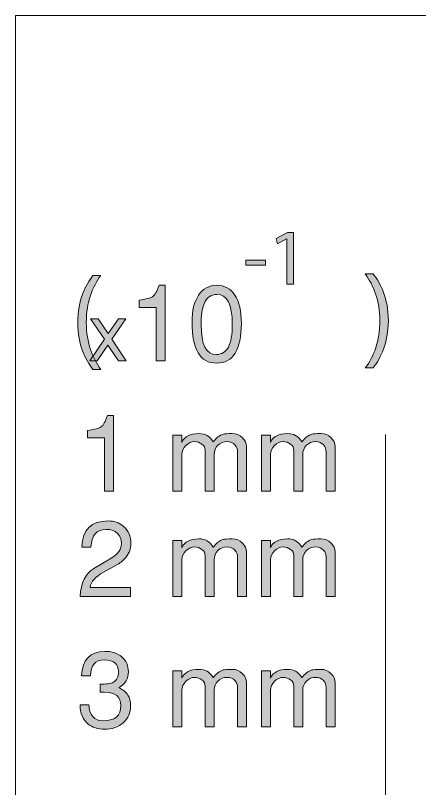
# Model space of a CAD drawing. Header units: inches. Extents: x 1.04 to 10.11, y -6.95 to -1.5.
# Drawn here: x 4.639 to 5.272, y -2.721 to -1.51 of the extents above; entities that cross this region are included whole.
import ezdxf

# ---------------------------------------------------------------- set-up
doc = ezdxf.new("R2010")
doc.units = ezdxf.units.IN
doc.header["$MEASUREMENT"] = 0
doc.layers.add('Layer 1', color=7, linetype='Continuous')

# ---------------------------------------------------------------- blocks, each defined once
blk = doc.blocks.new('block 121')
at = {"layer": 'Layer 1', "true_color": 0xed1f24}
h = blk.add_hatch(color=240, dxfattribs=at)
h.dxf.hatch_style = 2
edge = h.paths.add_edge_path()
edge.add_spline(control_points=[(4.8736, -2.0509), (4.8736, -2.0509), (4.8596, -2.0509), (4.8596, -2.0509), (4.8596, -2.0509), (4.8596, -1.9675), (4.8596, -1.9675), (4.8596, -1.9675), (4.8327, -1.9675), (4.8327, -1.9675), (4.8327, -1.9675), (4.8327, -1.956), (4.8327, -1.956), (4.8438, -1.9544), (4.8509, -1.9525), (4.8539, -1.9505), (4.8574, -1.948), (4.8608, -1.942), (4.8639, -1.9327), (4.8639, -1.9327), (4.8736, -1.9327), (4.8736, -1.9327), (4.8736, -1.9327), (4.8736, -2.0509), (4.8736, -2.0509)], knot_values=[0, 0, 0, 0, 1, 1, 1, 2, 2, 2, 3, 3, 3, 4, 4, 4, 5, 5, 5, 6, 6, 6, 7, 7, 7, 8, 8, 8, 8], degree=3, periodic=1)
h = blk.add_hatch(color=240, dxfattribs=at)
h.dxf.hatch_style = 2
edge = h.paths.add_edge_path()
edge.add_spline(control_points=[(4.9929, -1.9922), (4.9929, -2.0338), (4.98, -2.0545), (4.9542, -2.0545), (4.9284, -2.0545), (4.9156, -2.0332), (4.9156, -1.9905), (4.9156, -1.9724), (4.919, -1.9583), (4.9259, -1.948), (4.9328, -1.9378), (4.9422, -1.9327), (4.9542, -1.9327), (4.9667, -1.9327), (4.9762, -1.9378), (4.9829, -1.948), (4.9896, -1.9583), (4.9929, -1.973), (4.9929, -1.9922)], knot_values=[0, 0, 0, 0, 1, 1, 1, 2, 2, 2, 3, 3, 3, 4, 4, 4, 5, 5, 5, 6, 6, 6, 6], degree=3, periodic=1)
edge = h.paths.add_edge_path()
edge.add_spline(control_points=[(4.9786, -1.9937), (4.9786, -1.9626), (4.9706, -1.947), (4.9547, -1.947), (4.9451, -1.947), (4.9383, -1.9519), (4.9344, -1.9615), (4.9314, -1.969), (4.9299, -1.98), (4.9299, -1.9947), (4.9299, -2.0257), (4.9378, -2.0412), (4.9537, -2.041), (4.9623, -2.0409), (4.9686, -2.0371), (4.9726, -2.0295), (4.9766, -2.0219), (4.9786, -2.0099), (4.9786, -1.9937)], knot_values=[0, 0, 0, 0, 1, 1, 1, 2, 2, 2, 3, 3, 3, 4, 4, 4, 5, 5, 5, 6, 6, 6, 6], degree=3, periodic=1)
h = blk.add_hatch(color=240, dxfattribs=at)
h.dxf.hatch_style = 2
h.paths.add_polyline_path([(4.8123, -2.0509), (4.8006, -2.0509), (4.7839, -2.0264), (4.7671, -2.0509), (4.7553, -2.0509), (4.7784, -2.0172), (4.7567, -1.9852), (4.7686, -1.9852), (4.7844, -2.0084), (4.8003, -1.9852), (4.8121, -1.9852), (4.7898, -2.0171)])
at = {"layer": 'Layer 1', "lineweight": 0}
blk.add_lwpolyline([(4.8123, -2.0509), (4.8006, -2.0509), (4.7839, -2.0264), (4.7671, -2.0509), (4.7553, -2.0509), (4.7784, -2.0172), (4.7567, -1.9852), (4.7686, -1.9852), (4.7844, -2.0084), (4.8003, -1.9852), (4.8121, -1.9852), (4.7898, -2.0171), (4.8123, -2.0509)], dxfattribs=at)
for points, knots in [([(4.8736, -2.0509), (4.8736, -2.0509), (4.8596, -2.0509), (4.8596, -2.0509), (4.8596, -2.0509), (4.8596, -1.9675), (4.8596, -1.9675), (4.8596, -1.9675), (4.8327, -1.9675), (4.8327, -1.9675), (4.8327, -1.9675), (4.8327, -1.956), (4.8327, -1.956), (4.8438, -1.9544), (4.8509, -1.9525), (4.8539, -1.9505), (4.8574, -1.948), (4.8608, -1.942), (4.8639, -1.9327), (4.8639, -1.9327), (4.8736, -1.9327), (4.8736, -1.9327), (4.8736, -1.9327), (4.8736, -2.0509), (4.8736, -2.0509)], [0, 0, 0, 0, 1, 1, 1, 2, 2, 2, 3, 3, 3, 4, 4, 4, 5, 5, 5, 6, 6, 6, 7, 7, 7, 8, 8, 8, 8]), ([(4.9929, -1.9922), (4.9929, -2.0338), (4.98, -2.0545), (4.9542, -2.0545), (4.9284, -2.0545), (4.9156, -2.0332), (4.9156, -1.9905), (4.9156, -1.9724), (4.919, -1.9583), (4.9259, -1.948), (4.9328, -1.9378), (4.9422, -1.9327), (4.9542, -1.9327), (4.9667, -1.9327), (4.9762, -1.9378), (4.9829, -1.948), (4.9896, -1.9583), (4.9929, -1.973), (4.9929, -1.9922)], [0, 0, 0, 0, 1, 1, 1, 2, 2, 2, 3, 3, 3, 4, 4, 4, 5, 5, 5, 6, 6, 6, 6]), ([(4.9786, -1.9937), (4.9786, -1.9626), (4.9706, -1.947), (4.9547, -1.947), (4.9451, -1.947), (4.9383, -1.9519), (4.9344, -1.9615), (4.9314, -1.969), (4.9299, -1.98), (4.9299, -1.9947), (4.9299, -2.0257), (4.9378, -2.0412), (4.9537, -2.041), (4.9623, -2.0409), (4.9686, -2.0371), (4.9726, -2.0295), (4.9766, -2.0219), (4.9786, -2.0099), (4.9786, -1.9937)], [0, 0, 0, 0, 1, 1, 1, 2, 2, 2, 3, 3, 3, 4, 4, 4, 5, 5, 5, 6, 6, 6, 6])]:
    blk.add_open_spline(points, degree=3, knots=knots, dxfattribs=at)
blk = doc.blocks.new('block 122')
at = {"layer": 'Layer 1', "true_color": 0xed1f24}
h = blk.add_hatch(color=240, dxfattribs=at)
h.dxf.hatch_style = 2
h.paths.add_polyline_path([(5.064, -1.86), (5.0637, -1.86), (5.0496, -1.8676), (5.0475, -1.8593), (5.0652, -1.8498), (5.0746, -1.8498), (5.0746, -1.931), (5.064, -1.931)])
h = blk.add_hatch(color=240, dxfattribs=at)
h.dxf.hatch_style = 2
h.paths.add_polyline_path([(5.0307, -1.8932), (5.0307, -1.9013), (4.9999, -1.9013), (4.9999, -1.8932)])
at = {"layer": 'Layer 1', "lineweight": 0}
for points in [[(5.064, -1.86), (5.0637, -1.86), (5.0496, -1.8676), (5.0475, -1.8593), (5.0652, -1.8498), (5.0746, -1.8498), (5.0746, -1.931), (5.064, -1.931), (5.064, -1.86)], [(5.0307, -1.8932), (5.0307, -1.9013), (4.9999, -1.9013), (4.9999, -1.8932), (5.0307, -1.8932)]]:
    blk.add_lwpolyline(points, dxfattribs=at)
blk = doc.blocks.new('block 120')
at = {"layer": 'Layer 1'}
for name in ['block 122', 'block 121']:
    blk.add_blockref(name, (0, 0), dxfattribs=at)
blk = doc.blocks.new('block 123')
at = {"layer": 'Layer 1', "true_color": 0xed1f24}
h = blk.add_hatch(color=240, dxfattribs=at)
h.dxf.hatch_style = 2
edge = h.paths.add_edge_path()
edge.add_spline(control_points=[(4.7728, -1.9173), (4.7596, -1.935), (4.75, -1.9584), (4.75, -1.9911), (4.75, -2.0232), (4.7599, -2.0464), (4.7728, -2.0644), (4.7728, -2.0644), (4.7603, -2.0644), (4.7603, -2.0644), (4.7489, -2.0494), (4.7366, -2.0263), (4.7366, -1.9911), (4.7368, -1.9555), (4.7489, -1.9324), (4.7603, -1.9173), (4.7603, -1.9173), (4.7728, -1.9173), (4.7728, -1.9173)], knot_values=[0, 0, 0, 0, 1, 1, 1, 2, 2, 2, 3, 3, 3, 4, 4, 4, 5, 5, 5, 6, 6, 6, 6], degree=3, periodic=1)
at = {"layer": 'Layer 1', "lineweight": 0}
blk.add_open_spline([(4.7728, -1.9173), (4.7596, -1.935), (4.75, -1.9584), (4.75, -1.9911), (4.75, -2.0232), (4.7599, -2.0464), (4.7728, -2.0644), (4.7728, -2.0644), (4.7603, -2.0644), (4.7603, -2.0644), (4.7489, -2.0494), (4.7366, -2.0263), (4.7366, -1.9911), (4.7368, -1.9555), (4.7489, -1.9324), (4.7603, -1.9173), (4.7603, -1.9173), (4.7728, -1.9173), (4.7728, -1.9173)], degree=3, knots=[0, 0, 0, 0, 1, 1, 1, 2, 2, 2, 3, 3, 3, 4, 4, 4, 5, 5, 5, 6, 6, 6, 6], dxfattribs=at)
blk = doc.blocks.new('block 124')
at = {"layer": 'Layer 1', "true_color": 0xed1f24}
h = blk.add_hatch(color=240, dxfattribs=at)
h.dxf.hatch_style = 2
edge = h.paths.add_edge_path()
edge.add_spline(control_points=[(5.187, -2.0619), (5.2002, -2.0442), (5.2098, -2.0207), (5.2098, -1.9881), (5.2098, -1.9559), (5.1998, -1.9328), (5.187, -1.9148), (5.187, -1.9148), (5.1995, -1.9148), (5.1995, -1.9148), (5.2109, -1.9297), (5.2231, -1.9529), (5.2231, -1.9881), (5.223, -2.0236), (5.2109, -2.0467), (5.1995, -2.0619), (5.1995, -2.0619), (5.187, -2.0619), (5.187, -2.0619)], knot_values=[0, 0, 0, 0, 1, 1, 1, 2, 2, 2, 3, 3, 3, 4, 4, 4, 5, 5, 5, 6, 6, 6, 6], degree=3, periodic=1)
at = {"layer": 'Layer 1', "lineweight": 0}
blk.add_open_spline([(5.187, -2.0619), (5.2002, -2.0442), (5.2098, -2.0207), (5.2098, -1.9881), (5.2098, -1.9559), (5.1998, -1.9328), (5.187, -1.9148), (5.187, -1.9148), (5.1995, -1.9148), (5.1995, -1.9148), (5.2109, -1.9297), (5.2231, -1.9529), (5.2231, -1.9881), (5.223, -2.0236), (5.2109, -2.0467), (5.1995, -2.0619), (5.1995, -2.0619), (5.187, -2.0619), (5.187, -2.0619)], degree=3, knots=[0, 0, 0, 0, 1, 1, 1, 2, 2, 2, 3, 3, 3, 4, 4, 4, 5, 5, 5, 6, 6, 6, 6], dxfattribs=at)
blk = doc.blocks.new('block 126')
at = {"layer": 'Layer 1', "true_color": 0xed1f24}
h = blk.add_hatch(color=240, dxfattribs=at)
h.dxf.hatch_style = 2
edge = h.paths.add_edge_path()
edge.add_spline(control_points=[(4.7927, -2.2548), (4.7927, -2.2548), (4.7787, -2.2548), (4.7787, -2.2548), (4.7787, -2.2548), (4.7787, -2.1715), (4.7787, -2.1715), (4.7787, -2.1715), (4.7519, -2.1715), (4.7519, -2.1715), (4.7519, -2.1715), (4.7519, -2.16), (4.7519, -2.16), (4.763, -2.1583), (4.77, -2.1565), (4.773, -2.1545), (4.7766, -2.1519), (4.7799, -2.146), (4.783, -2.1366), (4.783, -2.1366), (4.7927, -2.1366), (4.7927, -2.1366), (4.7927, -2.1366), (4.7927, -2.2548), (4.7927, -2.2548)], knot_values=[0, 0, 0, 0, 1, 1, 1, 2, 2, 2, 3, 3, 3, 4, 4, 4, 5, 5, 5, 6, 6, 6, 7, 7, 7, 8, 8, 8, 8], degree=3, periodic=1)
h = blk.add_hatch(color=240, dxfattribs=at)
h.dxf.hatch_style = 2
edge = h.paths.add_edge_path()
edge.add_spline(control_points=[(5.0009, -2.2548), (5.0009, -2.2548), (4.9869, -2.2548), (4.9869, -2.2548), (4.9869, -2.2548), (4.9869, -2.193), (4.9869, -2.193), (4.9869, -2.189), (4.9855, -2.1855), (4.9829, -2.1825), (4.9797, -2.179), (4.9756, -2.1773), (4.9705, -2.1773), (4.9648, -2.1773), (4.9599, -2.1793), (4.956, -2.1832), (4.9521, -2.1872), (4.9502, -2.1918), (4.9502, -2.1971), (4.9502, -2.1971), (4.9502, -2.2548), (4.9502, -2.2548), (4.9502, -2.2548), (4.9362, -2.2548), (4.9362, -2.2548), (4.9362, -2.2548), (4.9362, -2.1909), (4.9362, -2.1909), (4.9362, -2.1873), (4.9345, -2.1841), (4.9312, -2.1814), (4.9279, -2.1787), (4.924, -2.1773), (4.9195, -2.1773), (4.9149, -2.1773), (4.9104, -2.1794), (4.906, -2.1835), (4.9017, -2.1877), (4.8995, -2.1923), (4.8995, -2.1974), (4.8995, -2.1974), (4.8995, -2.2548), (4.8995, -2.2548), (4.8995, -2.2548), (4.8855, -2.2548), (4.8855, -2.2548), (4.8855, -2.2548), (4.8855, -2.1673), (4.8855, -2.1673), (4.8855, -2.1673), (4.8995, -2.1673), (4.8995, -2.1673), (4.8995, -2.1673), (4.8995, -2.1786), (4.8995, -2.1786), (4.9038, -2.1694), (4.9126, -2.1648), (4.9262, -2.1648), (4.9315, -2.1648), (4.9358, -2.1658), (4.9391, -2.1676), (4.9424, -2.1695), (4.9456, -2.1729), (4.9489, -2.1778), (4.9535, -2.1715), (4.9588, -2.1675), (4.9645, -2.1658), (4.9669, -2.1651), (4.9715, -2.1648), (4.9785, -2.1648), (4.9848, -2.1648), (4.99, -2.167), (4.9944, -2.1712), (4.9987, -2.1755), (5.0009, -2.1802), (5.0009, -2.1853), (5.0009, -2.1853), (5.0009, -2.2548), (5.0009, -2.2548)], knot_values=[0, 0, 0, 0, 1, 1, 1, 2, 2, 2, 3, 3, 3, 4, 4, 4, 5, 5, 5, 6, 6, 6, 7, 7, 7, 8, 8, 8, 9, 9, 9, 10, 10, 10, 11, 11, 11, 12, 12, 12, 13, 13, 13, 14, 14, 14, 15, 15, 15, 16, 16, 16, 17, 17, 17, 18, 18, 18, 19, 19, 19, 20, 20, 20, 21, 21, 21, 22, 22, 22, 23, 23, 23, 24, 24, 24, 25, 25, 25, 26, 26, 26, 26], degree=3, periodic=1)
h = blk.add_hatch(color=240, dxfattribs=at)
h.dxf.hatch_style = 2
edge = h.paths.add_edge_path()
edge.add_spline(control_points=[(5.1397, -2.2548), (5.1397, -2.2548), (5.1257, -2.2548), (5.1257, -2.2548), (5.1257, -2.2548), (5.1257, -2.193), (5.1257, -2.193), (5.1257, -2.189), (5.1244, -2.1855), (5.1217, -2.1825), (5.1186, -2.179), (5.1145, -2.1773), (5.1094, -2.1773), (5.1036, -2.1773), (5.0988, -2.1793), (5.0949, -2.1832), (5.091, -2.1872), (5.089, -2.1918), (5.089, -2.1971), (5.089, -2.1971), (5.089, -2.2548), (5.089, -2.2548), (5.089, -2.2548), (5.075, -2.2548), (5.075, -2.2548), (5.075, -2.2548), (5.075, -2.1909), (5.075, -2.1909), (5.075, -2.1873), (5.0734, -2.1841), (5.07, -2.1814), (5.0667, -2.1787), (5.0628, -2.1773), (5.0584, -2.1773), (5.0537, -2.1773), (5.0492, -2.1794), (5.0449, -2.1835), (5.0405, -2.1877), (5.0384, -2.1923), (5.0384, -2.1974), (5.0384, -2.1974), (5.0384, -2.2548), (5.0384, -2.2548), (5.0384, -2.2548), (5.0244, -2.2548), (5.0244, -2.2548), (5.0244, -2.2548), (5.0244, -2.1673), (5.0244, -2.1673), (5.0244, -2.1673), (5.0384, -2.1673), (5.0384, -2.1673), (5.0384, -2.1673), (5.0384, -2.1786), (5.0384, -2.1786), (5.0426, -2.1694), (5.0515, -2.1648), (5.065, -2.1648), (5.0704, -2.1648), (5.0747, -2.1658), (5.0779, -2.1676), (5.0812, -2.1695), (5.0845, -2.1729), (5.0877, -2.1778), (5.0924, -2.1715), (5.0976, -2.1675), (5.1034, -2.1658), (5.1057, -2.1651), (5.1104, -2.1648), (5.1174, -2.1648), (5.1236, -2.1648), (5.1289, -2.167), (5.1332, -2.1712), (5.1375, -2.1755), (5.1397, -2.1802), (5.1397, -2.1853), (5.1397, -2.1853), (5.1397, -2.2548), (5.1397, -2.2548)], knot_values=[0, 0, 0, 0, 1, 1, 1, 2, 2, 2, 3, 3, 3, 4, 4, 4, 5, 5, 5, 6, 6, 6, 7, 7, 7, 8, 8, 8, 9, 9, 9, 10, 10, 10, 11, 11, 11, 12, 12, 12, 13, 13, 13, 14, 14, 14, 15, 15, 15, 16, 16, 16, 17, 17, 17, 18, 18, 18, 19, 19, 19, 20, 20, 20, 21, 21, 21, 22, 22, 22, 23, 23, 23, 24, 24, 24, 25, 25, 25, 26, 26, 26, 26], degree=3, periodic=1)
at = {"layer": 'Layer 1', "lineweight": 0}
for points, knots in [([(4.7927, -2.2548), (4.7927, -2.2548), (4.7787, -2.2548), (4.7787, -2.2548), (4.7787, -2.2548), (4.7787, -2.1715), (4.7787, -2.1715), (4.7787, -2.1715), (4.7519, -2.1715), (4.7519, -2.1715), (4.7519, -2.1715), (4.7519, -2.16), (4.7519, -2.16), (4.763, -2.1583), (4.77, -2.1565), (4.773, -2.1545), (4.7766, -2.1519), (4.7799, -2.146), (4.783, -2.1366), (4.783, -2.1366), (4.7927, -2.1366), (4.7927, -2.1366), (4.7927, -2.1366), (4.7927, -2.2548), (4.7927, -2.2548)], [0, 0, 0, 0, 1, 1, 1, 2, 2, 2, 3, 3, 3, 4, 4, 4, 5, 5, 5, 6, 6, 6, 7, 7, 7, 8, 8, 8, 8]), ([(5.0009, -2.2548), (5.0009, -2.2548), (4.9869, -2.2548), (4.9869, -2.2548), (4.9869, -2.2548), (4.9869, -2.193), (4.9869, -2.193), (4.9869, -2.189), (4.9855, -2.1855), (4.9829, -2.1825), (4.9797, -2.179), (4.9756, -2.1773), (4.9705, -2.1773), (4.9648, -2.1773), (4.9599, -2.1793), (4.956, -2.1832), (4.9521, -2.1872), (4.9502, -2.1918), (4.9502, -2.1971), (4.9502, -2.1971), (4.9502, -2.2548), (4.9502, -2.2548), (4.9502, -2.2548), (4.9362, -2.2548), (4.9362, -2.2548), (4.9362, -2.2548), (4.9362, -2.1909), (4.9362, -2.1909), (4.9362, -2.1873), (4.9345, -2.1841), (4.9312, -2.1814), (4.9279, -2.1787), (4.924, -2.1773), (4.9195, -2.1773), (4.9149, -2.1773), (4.9104, -2.1794), (4.906, -2.1835), (4.9017, -2.1877), (4.8995, -2.1923), (4.8995, -2.1974), (4.8995, -2.1974), (4.8995, -2.2548), (4.8995, -2.2548), (4.8995, -2.2548), (4.8855, -2.2548), (4.8855, -2.2548), (4.8855, -2.2548), (4.8855, -2.1673), (4.8855, -2.1673), (4.8855, -2.1673), (4.8995, -2.1673), (4.8995, -2.1673), (4.8995, -2.1673), (4.8995, -2.1786), (4.8995, -2.1786), (4.9038, -2.1694), (4.9126, -2.1648), (4.9262, -2.1648), (4.9315, -2.1648), (4.9358, -2.1658), (4.9391, -2.1676), (4.9424, -2.1695), (4.9456, -2.1729), (4.9489, -2.1778), (4.9535, -2.1715), (4.9588, -2.1675), (4.9645, -2.1658), (4.9669, -2.1651), (4.9715, -2.1648), (4.9785, -2.1648), (4.9848, -2.1648), (4.99, -2.167), (4.9944, -2.1712), (4.9987, -2.1755), (5.0009, -2.1802), (5.0009, -2.1853), (5.0009, -2.1853), (5.0009, -2.2548), (5.0009, -2.2548)], [0, 0, 0, 0, 1, 1, 1, 2, 2, 2, 3, 3, 3, 4, 4, 4, 5, 5, 5, 6, 6, 6, 7, 7, 7, 8, 8, 8, 9, 9, 9, 10, 10, 10, 11, 11, 11, 12, 12, 12, 13, 13, 13, 14, 14, 14, 15, 15, 15, 16, 16, 16, 17, 17, 17, 18, 18, 18, 19, 19, 19, 20, 20, 20, 21, 21, 21, 22, 22, 22, 23, 23, 23, 24, 24, 24, 25, 25, 25, 26, 26, 26, 26]), ([(5.1397, -2.2548), (5.1397, -2.2548), (5.1257, -2.2548), (5.1257, -2.2548), (5.1257, -2.2548), (5.1257, -2.193), (5.1257, -2.193), (5.1257, -2.189), (5.1244, -2.1855), (5.1217, -2.1825), (5.1186, -2.179), (5.1145, -2.1773), (5.1094, -2.1773), (5.1036, -2.1773), (5.0988, -2.1793), (5.0949, -2.1832), (5.091, -2.1872), (5.089, -2.1918), (5.089, -2.1971), (5.089, -2.1971), (5.089, -2.2548), (5.089, -2.2548), (5.089, -2.2548), (5.075, -2.2548), (5.075, -2.2548), (5.075, -2.2548), (5.075, -2.1909), (5.075, -2.1909), (5.075, -2.1873), (5.0734, -2.1841), (5.07, -2.1814), (5.0667, -2.1787), (5.0628, -2.1773), (5.0584, -2.1773), (5.0537, -2.1773), (5.0492, -2.1794), (5.0449, -2.1835), (5.0405, -2.1877), (5.0384, -2.1923), (5.0384, -2.1974), (5.0384, -2.1974), (5.0384, -2.2548), (5.0384, -2.2548), (5.0384, -2.2548), (5.0244, -2.2548), (5.0244, -2.2548), (5.0244, -2.2548), (5.0244, -2.1673), (5.0244, -2.1673), (5.0244, -2.1673), (5.0384, -2.1673), (5.0384, -2.1673), (5.0384, -2.1673), (5.0384, -2.1786), (5.0384, -2.1786), (5.0426, -2.1694), (5.0515, -2.1648), (5.065, -2.1648), (5.0704, -2.1648), (5.0747, -2.1658), (5.0779, -2.1676), (5.0812, -2.1695), (5.0845, -2.1729), (5.0877, -2.1778), (5.0924, -2.1715), (5.0976, -2.1675), (5.1034, -2.1658), (5.1057, -2.1651), (5.1104, -2.1648), (5.1174, -2.1648), (5.1236, -2.1648), (5.1289, -2.167), (5.1332, -2.1712), (5.1375, -2.1755), (5.1397, -2.1802), (5.1397, -2.1853), (5.1397, -2.1853), (5.1397, -2.2548), (5.1397, -2.2548)], [0, 0, 0, 0, 1, 1, 1, 2, 2, 2, 3, 3, 3, 4, 4, 4, 5, 5, 5, 6, 6, 6, 7, 7, 7, 8, 8, 8, 9, 9, 9, 10, 10, 10, 11, 11, 11, 12, 12, 12, 13, 13, 13, 14, 14, 14, 15, 15, 15, 16, 16, 16, 17, 17, 17, 18, 18, 18, 19, 19, 19, 20, 20, 20, 21, 21, 21, 22, 22, 22, 23, 23, 23, 24, 24, 24, 25, 25, 25, 26, 26, 26, 26])]:
    blk.add_open_spline(points, degree=3, knots=knots, dxfattribs=at)
blk = doc.blocks.new('block 125')
at = {"layer": 'Layer 1'}
blk.add_blockref('block 126', (0, 0), dxfattribs=at)
blk = doc.blocks.new('block 138')
at = {"layer": 'Layer 1', "true_color": 0xed1f24}
h = blk.add_hatch(color=240, dxfattribs=at)
h.dxf.hatch_style = 2
edge = h.paths.add_edge_path()
edge.add_spline(control_points=[(4.8199, -2.3371), (4.8199, -2.3447), (4.8174, -2.3518), (4.8124, -2.3582), (4.8087, -2.3629), (4.8042, -2.3667), (4.7989, -2.3697), (4.7989, -2.3697), (4.7769, -2.3819), (4.7769, -2.3819), (4.7643, -2.3889), (4.7574, -2.3968), (4.756, -2.4057), (4.756, -2.4057), (4.819, -2.4057), (4.819, -2.4057), (4.819, -2.4057), (4.819, -2.4197), (4.819, -2.4197), (4.819, -2.4197), (4.7404, -2.4197), (4.7404, -2.4197), (4.7414, -2.3986), (4.7486, -2.384), (4.762, -2.3759), (4.762, -2.3759), (4.7899, -2.3592), (4.7899, -2.3592), (4.8, -2.3532), (4.805, -2.3458), (4.805, -2.3371), (4.805, -2.3303), (4.8029, -2.3249), (4.7985, -2.3209), (4.7942, -2.3169), (4.7883, -2.3149), (4.7809, -2.3149), (4.7661, -2.3149), (4.7582, -2.3241), (4.7572, -2.3426), (4.7572, -2.3426), (4.7432, -2.3426), (4.7432, -2.3426), (4.7435, -2.3152), (4.7573, -2.3016), (4.7844, -2.3016), (4.7933, -2.3016), (4.8011, -2.3043), (4.8079, -2.3099), (4.8159, -2.3164), (4.8199, -2.3255), (4.8199, -2.3371)], knot_values=[0, 0, 0, 0, 1, 1, 1, 2, 2, 2, 3, 3, 3, 4, 4, 4, 5, 5, 5, 6, 6, 6, 7, 7, 7, 8, 8, 8, 9, 9, 9, 10, 10, 10, 11, 11, 11, 12, 12, 12, 13, 13, 13, 14, 14, 14, 15, 15, 15, 16, 16, 16, 17, 17, 17, 17], degree=3, periodic=1)
h = blk.add_hatch(color=240, dxfattribs=at)
h.dxf.hatch_style = 2
edge = h.paths.add_edge_path()
edge.add_spline(control_points=[(5.0009, -2.4197), (5.0009, -2.4197), (4.9869, -2.4197), (4.9869, -2.4197), (4.9869, -2.4197), (4.9869, -2.3579), (4.9869, -2.3579), (4.9869, -2.3539), (4.9855, -2.3504), (4.9829, -2.3474), (4.9797, -2.3439), (4.9756, -2.3422), (4.9705, -2.3422), (4.9648, -2.3422), (4.9599, -2.3442), (4.956, -2.3481), (4.9521, -2.3521), (4.9502, -2.3567), (4.9502, -2.3621), (4.9502, -2.3621), (4.9502, -2.4197), (4.9502, -2.4197), (4.9502, -2.4197), (4.9362, -2.4197), (4.9362, -2.4197), (4.9362, -2.4197), (4.9362, -2.3559), (4.9362, -2.3559), (4.9362, -2.3522), (4.9345, -2.349), (4.9312, -2.3463), (4.9279, -2.3436), (4.924, -2.3422), (4.9195, -2.3422), (4.9149, -2.3422), (4.9104, -2.3443), (4.906, -2.3485), (4.9017, -2.3526), (4.8995, -2.3572), (4.8995, -2.3623), (4.8995, -2.3623), (4.8995, -2.4197), (4.8995, -2.4197), (4.8995, -2.4197), (4.8855, -2.4197), (4.8855, -2.4197), (4.8855, -2.4197), (4.8855, -2.3322), (4.8855, -2.3322), (4.8855, -2.3322), (4.8995, -2.3322), (4.8995, -2.3322), (4.8995, -2.3322), (4.8995, -2.3436), (4.8995, -2.3436), (4.9038, -2.3343), (4.9126, -2.3297), (4.9262, -2.3297), (4.9315, -2.3297), (4.9358, -2.3307), (4.9391, -2.3326), (4.9424, -2.3345), (4.9456, -2.3378), (4.9489, -2.3427), (4.9535, -2.3364), (4.9588, -2.3324), (4.9645, -2.3307), (4.9669, -2.3301), (4.9715, -2.3297), (4.9785, -2.3297), (4.9848, -2.3297), (4.99, -2.3319), (4.9944, -2.3361), (4.9987, -2.3404), (5.0009, -2.3451), (5.0009, -2.3502), (5.0009, -2.3502), (5.0009, -2.4197), (5.0009, -2.4197)], knot_values=[0, 0, 0, 0, 1, 1, 1, 2, 2, 2, 3, 3, 3, 4, 4, 4, 5, 5, 5, 6, 6, 6, 7, 7, 7, 8, 8, 8, 9, 9, 9, 10, 10, 10, 11, 11, 11, 12, 12, 12, 13, 13, 13, 14, 14, 14, 15, 15, 15, 16, 16, 16, 17, 17, 17, 18, 18, 18, 19, 19, 19, 20, 20, 20, 21, 21, 21, 22, 22, 22, 23, 23, 23, 24, 24, 24, 25, 25, 25, 26, 26, 26, 26], degree=3, periodic=1)
h = blk.add_hatch(color=240, dxfattribs=at)
h.dxf.hatch_style = 2
edge = h.paths.add_edge_path()
edge.add_spline(control_points=[(5.1397, -2.4197), (5.1397, -2.4197), (5.1257, -2.4197), (5.1257, -2.4197), (5.1257, -2.4197), (5.1257, -2.3579), (5.1257, -2.3579), (5.1257, -2.3539), (5.1244, -2.3504), (5.1217, -2.3474), (5.1186, -2.3439), (5.1145, -2.3422), (5.1094, -2.3422), (5.1036, -2.3422), (5.0988, -2.3442), (5.0949, -2.3481), (5.091, -2.3521), (5.089, -2.3567), (5.089, -2.3621), (5.089, -2.3621), (5.089, -2.4197), (5.089, -2.4197), (5.089, -2.4197), (5.075, -2.4197), (5.075, -2.4197), (5.075, -2.4197), (5.075, -2.3559), (5.075, -2.3559), (5.075, -2.3522), (5.0734, -2.349), (5.07, -2.3463), (5.0667, -2.3436), (5.0628, -2.3422), (5.0584, -2.3422), (5.0537, -2.3422), (5.0492, -2.3443), (5.0449, -2.3485), (5.0405, -2.3526), (5.0384, -2.3572), (5.0384, -2.3623), (5.0384, -2.3623), (5.0384, -2.4197), (5.0384, -2.4197), (5.0384, -2.4197), (5.0244, -2.4197), (5.0244, -2.4197), (5.0244, -2.4197), (5.0244, -2.3322), (5.0244, -2.3322), (5.0244, -2.3322), (5.0384, -2.3322), (5.0384, -2.3322), (5.0384, -2.3322), (5.0384, -2.3436), (5.0384, -2.3436), (5.0426, -2.3343), (5.0515, -2.3297), (5.065, -2.3297), (5.0704, -2.3297), (5.0747, -2.3307), (5.0779, -2.3326), (5.0812, -2.3345), (5.0845, -2.3378), (5.0877, -2.3427), (5.0924, -2.3364), (5.0976, -2.3324), (5.1034, -2.3307), (5.1057, -2.3301), (5.1104, -2.3297), (5.1174, -2.3297), (5.1236, -2.3297), (5.1289, -2.3319), (5.1332, -2.3361), (5.1375, -2.3404), (5.1397, -2.3451), (5.1397, -2.3502), (5.1397, -2.3502), (5.1397, -2.4197), (5.1397, -2.4197)], knot_values=[0, 0, 0, 0, 1, 1, 1, 2, 2, 2, 3, 3, 3, 4, 4, 4, 5, 5, 5, 6, 6, 6, 7, 7, 7, 8, 8, 8, 9, 9, 9, 10, 10, 10, 11, 11, 11, 12, 12, 12, 13, 13, 13, 14, 14, 14, 15, 15, 15, 16, 16, 16, 17, 17, 17, 18, 18, 18, 19, 19, 19, 20, 20, 20, 21, 21, 21, 22, 22, 22, 23, 23, 23, 24, 24, 24, 25, 25, 25, 26, 26, 26, 26], degree=3, periodic=1)
at = {"layer": 'Layer 1', "lineweight": 0}
for points, knots in [([(4.8199, -2.3371), (4.8199, -2.3447), (4.8174, -2.3518), (4.8124, -2.3582), (4.8087, -2.3629), (4.8042, -2.3667), (4.7989, -2.3697), (4.7989, -2.3697), (4.7769, -2.3819), (4.7769, -2.3819), (4.7643, -2.3889), (4.7574, -2.3968), (4.756, -2.4057), (4.756, -2.4057), (4.819, -2.4057), (4.819, -2.4057), (4.819, -2.4057), (4.819, -2.4197), (4.819, -2.4197), (4.819, -2.4197), (4.7404, -2.4197), (4.7404, -2.4197), (4.7414, -2.3986), (4.7486, -2.384), (4.762, -2.3759), (4.762, -2.3759), (4.7899, -2.3592), (4.7899, -2.3592), (4.8, -2.3532), (4.805, -2.3458), (4.805, -2.3371), (4.805, -2.3303), (4.8029, -2.3249), (4.7985, -2.3209), (4.7942, -2.3169), (4.7883, -2.3149), (4.7809, -2.3149), (4.7661, -2.3149), (4.7582, -2.3241), (4.7572, -2.3426), (4.7572, -2.3426), (4.7432, -2.3426), (4.7432, -2.3426), (4.7435, -2.3152), (4.7573, -2.3016), (4.7844, -2.3016), (4.7933, -2.3016), (4.8011, -2.3043), (4.8079, -2.3099), (4.8159, -2.3164), (4.8199, -2.3255), (4.8199, -2.3371)], [0, 0, 0, 0, 1, 1, 1, 2, 2, 2, 3, 3, 3, 4, 4, 4, 5, 5, 5, 6, 6, 6, 7, 7, 7, 8, 8, 8, 9, 9, 9, 10, 10, 10, 11, 11, 11, 12, 12, 12, 13, 13, 13, 14, 14, 14, 15, 15, 15, 16, 16, 16, 17, 17, 17, 17]), ([(5.0009, -2.4197), (5.0009, -2.4197), (4.9869, -2.4197), (4.9869, -2.4197), (4.9869, -2.4197), (4.9869, -2.3579), (4.9869, -2.3579), (4.9869, -2.3539), (4.9855, -2.3504), (4.9829, -2.3474), (4.9797, -2.3439), (4.9756, -2.3422), (4.9705, -2.3422), (4.9648, -2.3422), (4.9599, -2.3442), (4.956, -2.3481), (4.9521, -2.3521), (4.9502, -2.3567), (4.9502, -2.3621), (4.9502, -2.3621), (4.9502, -2.4197), (4.9502, -2.4197), (4.9502, -2.4197), (4.9362, -2.4197), (4.9362, -2.4197), (4.9362, -2.4197), (4.9362, -2.3559), (4.9362, -2.3559), (4.9362, -2.3522), (4.9345, -2.349), (4.9312, -2.3463), (4.9279, -2.3436), (4.924, -2.3422), (4.9195, -2.3422), (4.9149, -2.3422), (4.9104, -2.3443), (4.906, -2.3485), (4.9017, -2.3526), (4.8995, -2.3572), (4.8995, -2.3623), (4.8995, -2.3623), (4.8995, -2.4197), (4.8995, -2.4197), (4.8995, -2.4197), (4.8855, -2.4197), (4.8855, -2.4197), (4.8855, -2.4197), (4.8855, -2.3322), (4.8855, -2.3322), (4.8855, -2.3322), (4.8995, -2.3322), (4.8995, -2.3322), (4.8995, -2.3322), (4.8995, -2.3436), (4.8995, -2.3436), (4.9038, -2.3343), (4.9126, -2.3297), (4.9262, -2.3297), (4.9315, -2.3297), (4.9358, -2.3307), (4.9391, -2.3326), (4.9424, -2.3345), (4.9456, -2.3378), (4.9489, -2.3427), (4.9535, -2.3364), (4.9588, -2.3324), (4.9645, -2.3307), (4.9669, -2.3301), (4.9715, -2.3297), (4.9785, -2.3297), (4.9848, -2.3297), (4.99, -2.3319), (4.9944, -2.3361), (4.9987, -2.3404), (5.0009, -2.3451), (5.0009, -2.3502), (5.0009, -2.3502), (5.0009, -2.4197), (5.0009, -2.4197)], [0, 0, 0, 0, 1, 1, 1, 2, 2, 2, 3, 3, 3, 4, 4, 4, 5, 5, 5, 6, 6, 6, 7, 7, 7, 8, 8, 8, 9, 9, 9, 10, 10, 10, 11, 11, 11, 12, 12, 12, 13, 13, 13, 14, 14, 14, 15, 15, 15, 16, 16, 16, 17, 17, 17, 18, 18, 18, 19, 19, 19, 20, 20, 20, 21, 21, 21, 22, 22, 22, 23, 23, 23, 24, 24, 24, 25, 25, 25, 26, 26, 26, 26]), ([(5.1397, -2.4197), (5.1397, -2.4197), (5.1257, -2.4197), (5.1257, -2.4197), (5.1257, -2.4197), (5.1257, -2.3579), (5.1257, -2.3579), (5.1257, -2.3539), (5.1244, -2.3504), (5.1217, -2.3474), (5.1186, -2.3439), (5.1145, -2.3422), (5.1094, -2.3422), (5.1036, -2.3422), (5.0988, -2.3442), (5.0949, -2.3481), (5.091, -2.3521), (5.089, -2.3567), (5.089, -2.3621), (5.089, -2.3621), (5.089, -2.4197), (5.089, -2.4197), (5.089, -2.4197), (5.075, -2.4197), (5.075, -2.4197), (5.075, -2.4197), (5.075, -2.3559), (5.075, -2.3559), (5.075, -2.3522), (5.0734, -2.349), (5.07, -2.3463), (5.0667, -2.3436), (5.0628, -2.3422), (5.0584, -2.3422), (5.0537, -2.3422), (5.0492, -2.3443), (5.0449, -2.3485), (5.0405, -2.3526), (5.0384, -2.3572), (5.0384, -2.3623), (5.0384, -2.3623), (5.0384, -2.4197), (5.0384, -2.4197), (5.0384, -2.4197), (5.0244, -2.4197), (5.0244, -2.4197), (5.0244, -2.4197), (5.0244, -2.3322), (5.0244, -2.3322), (5.0244, -2.3322), (5.0384, -2.3322), (5.0384, -2.3322), (5.0384, -2.3322), (5.0384, -2.3436), (5.0384, -2.3436), (5.0426, -2.3343), (5.0515, -2.3297), (5.065, -2.3297), (5.0704, -2.3297), (5.0747, -2.3307), (5.0779, -2.3326), (5.0812, -2.3345), (5.0845, -2.3378), (5.0877, -2.3427), (5.0924, -2.3364), (5.0976, -2.3324), (5.1034, -2.3307), (5.1057, -2.3301), (5.1104, -2.3297), (5.1174, -2.3297), (5.1236, -2.3297), (5.1289, -2.3319), (5.1332, -2.3361), (5.1375, -2.3404), (5.1397, -2.3451), (5.1397, -2.3502), (5.1397, -2.3502), (5.1397, -2.4197), (5.1397, -2.4197)], [0, 0, 0, 0, 1, 1, 1, 2, 2, 2, 3, 3, 3, 4, 4, 4, 5, 5, 5, 6, 6, 6, 7, 7, 7, 8, 8, 8, 9, 9, 9, 10, 10, 10, 11, 11, 11, 12, 12, 12, 13, 13, 13, 14, 14, 14, 15, 15, 15, 16, 16, 16, 17, 17, 17, 18, 18, 18, 19, 19, 19, 20, 20, 20, 21, 21, 21, 22, 22, 22, 23, 23, 23, 24, 24, 24, 25, 25, 25, 26, 26, 26, 26])]:
    blk.add_open_spline(points, degree=3, knots=knots, dxfattribs=at)
blk = doc.blocks.new('block 137')
at = {"layer": 'Layer 1'}
blk.add_blockref('block 138', (0, 0), dxfattribs=at)
blk = doc.blocks.new('block 150')
at = {"layer": 'Layer 1', "true_color": 0xed1f24}
h = blk.add_hatch(color=240, dxfattribs=at)
h.dxf.hatch_style = 2
edge = h.paths.add_edge_path()
edge.add_spline(control_points=[(4.8194, -2.5912), (4.8194, -2.602), (4.8156, -2.6108), (4.8079, -2.6176), (4.8003, -2.6244), (4.7905, -2.6278), (4.7785, -2.6278), (4.7681, -2.6278), (4.7594, -2.625), (4.7525, -2.6192), (4.7444, -2.6124), (4.7403, -2.6026), (4.7402, -2.5897), (4.7402, -2.5897), (4.7542, -2.5897), (4.7542, -2.5897), (4.7543, -2.597), (4.7563, -2.603), (4.7602, -2.6077), (4.7641, -2.6123), (4.7693, -2.6147), (4.7757, -2.6147), (4.7947, -2.6147), (4.8042, -2.6067), (4.8042, -2.5908), (4.8042, -2.5768), (4.7957, -2.5698), (4.7787, -2.5698), (4.7766, -2.5698), (4.7743, -2.5698), (4.7717, -2.5698), (4.7717, -2.5698), (4.7717, -2.5572), (4.7717, -2.5572), (4.7818, -2.5572), (4.7888, -2.5562), (4.7925, -2.5542), (4.7978, -2.5514), (4.8004, -2.5457), (4.8004, -2.5372), (4.8004, -2.5253), (4.7929, -2.5193), (4.7779, -2.5193), (4.7641, -2.5193), (4.757, -2.5276), (4.7565, -2.5442), (4.7565, -2.5442), (4.7427, -2.5442), (4.7427, -2.5442), (4.7435, -2.519), (4.7556, -2.5062), (4.779, -2.5058), (4.7898, -2.5056), (4.7986, -2.5085), (4.8055, -2.5144), (4.8124, -2.5204), (4.8159, -2.5282), (4.8159, -2.538), (4.8159, -2.5482), (4.811, -2.5565), (4.8012, -2.5628), (4.8078, -2.5661), (4.8124, -2.5698), (4.8152, -2.5742), (4.818, -2.5785), (4.8194, -2.5842), (4.8194, -2.5912)], knot_values=[0, 0, 0, 0, 1, 1, 1, 2, 2, 2, 3, 3, 3, 4, 4, 4, 5, 5, 5, 6, 6, 6, 7, 7, 7, 8, 8, 8, 9, 9, 9, 10, 10, 10, 11, 11, 11, 12, 12, 12, 13, 13, 13, 14, 14, 14, 15, 15, 15, 16, 16, 16, 17, 17, 17, 18, 18, 18, 19, 19, 19, 20, 20, 20, 21, 21, 21, 22, 22, 22, 22], degree=3, periodic=1)
h = blk.add_hatch(color=240, dxfattribs=at)
h.dxf.hatch_style = 2
edge = h.paths.add_edge_path()
edge.add_spline(control_points=[(5.0009, -2.624), (5.0009, -2.624), (4.9869, -2.624), (4.9869, -2.624), (4.9869, -2.624), (4.9869, -2.5622), (4.9869, -2.5622), (4.9869, -2.5582), (4.9855, -2.5547), (4.9829, -2.5517), (4.9797, -2.5482), (4.9756, -2.5465), (4.9705, -2.5465), (4.9648, -2.5465), (4.9599, -2.5485), (4.956, -2.5524), (4.9521, -2.5564), (4.9502, -2.561), (4.9502, -2.5663), (4.9502, -2.5663), (4.9502, -2.624), (4.9502, -2.624), (4.9502, -2.624), (4.9362, -2.624), (4.9362, -2.624), (4.9362, -2.624), (4.9362, -2.5601), (4.9362, -2.5601), (4.9362, -2.5565), (4.9345, -2.5533), (4.9312, -2.5506), (4.9279, -2.5479), (4.924, -2.5465), (4.9195, -2.5465), (4.9149, -2.5465), (4.9104, -2.5486), (4.906, -2.5527), (4.9017, -2.5569), (4.8995, -2.5615), (4.8995, -2.5666), (4.8995, -2.5666), (4.8995, -2.624), (4.8995, -2.624), (4.8995, -2.624), (4.8855, -2.624), (4.8855, -2.624), (4.8855, -2.624), (4.8855, -2.5365), (4.8855, -2.5365), (4.8855, -2.5365), (4.8995, -2.5365), (4.8995, -2.5365), (4.8995, -2.5365), (4.8995, -2.5478), (4.8995, -2.5478), (4.9038, -2.5386), (4.9126, -2.534), (4.9262, -2.534), (4.9315, -2.534), (4.9358, -2.535), (4.9391, -2.5368), (4.9424, -2.5387), (4.9456, -2.5421), (4.9489, -2.547), (4.9535, -2.5407), (4.9588, -2.5367), (4.9645, -2.535), (4.9669, -2.5343), (4.9715, -2.534), (4.9785, -2.534), (4.9848, -2.534), (4.99, -2.5362), (4.9944, -2.5404), (4.9987, -2.5447), (5.0009, -2.5494), (5.0009, -2.5545), (5.0009, -2.5545), (5.0009, -2.624), (5.0009, -2.624)], knot_values=[0, 0, 0, 0, 1, 1, 1, 2, 2, 2, 3, 3, 3, 4, 4, 4, 5, 5, 5, 6, 6, 6, 7, 7, 7, 8, 8, 8, 9, 9, 9, 10, 10, 10, 11, 11, 11, 12, 12, 12, 13, 13, 13, 14, 14, 14, 15, 15, 15, 16, 16, 16, 17, 17, 17, 18, 18, 18, 19, 19, 19, 20, 20, 20, 21, 21, 21, 22, 22, 22, 23, 23, 23, 24, 24, 24, 25, 25, 25, 26, 26, 26, 26], degree=3, periodic=1)
h = blk.add_hatch(color=240, dxfattribs=at)
h.dxf.hatch_style = 2
edge = h.paths.add_edge_path()
edge.add_spline(control_points=[(5.1397, -2.624), (5.1397, -2.624), (5.1257, -2.624), (5.1257, -2.624), (5.1257, -2.624), (5.1257, -2.5622), (5.1257, -2.5622), (5.1257, -2.5582), (5.1244, -2.5547), (5.1217, -2.5517), (5.1186, -2.5482), (5.1145, -2.5465), (5.1094, -2.5465), (5.1036, -2.5465), (5.0988, -2.5485), (5.0949, -2.5524), (5.091, -2.5564), (5.089, -2.561), (5.089, -2.5663), (5.089, -2.5663), (5.089, -2.624), (5.089, -2.624), (5.089, -2.624), (5.075, -2.624), (5.075, -2.624), (5.075, -2.624), (5.075, -2.5601), (5.075, -2.5601), (5.075, -2.5565), (5.0734, -2.5533), (5.07, -2.5506), (5.0667, -2.5479), (5.0628, -2.5465), (5.0584, -2.5465), (5.0537, -2.5465), (5.0492, -2.5486), (5.0449, -2.5527), (5.0405, -2.5569), (5.0384, -2.5615), (5.0384, -2.5666), (5.0384, -2.5666), (5.0384, -2.624), (5.0384, -2.624), (5.0384, -2.624), (5.0244, -2.624), (5.0244, -2.624), (5.0244, -2.624), (5.0244, -2.5365), (5.0244, -2.5365), (5.0244, -2.5365), (5.0384, -2.5365), (5.0384, -2.5365), (5.0384, -2.5365), (5.0384, -2.5478), (5.0384, -2.5478), (5.0426, -2.5386), (5.0515, -2.534), (5.065, -2.534), (5.0704, -2.534), (5.0747, -2.535), (5.0779, -2.5368), (5.0812, -2.5387), (5.0845, -2.5421), (5.0877, -2.547), (5.0924, -2.5407), (5.0976, -2.5367), (5.1034, -2.535), (5.1057, -2.5343), (5.1104, -2.534), (5.1174, -2.534), (5.1236, -2.534), (5.1289, -2.5362), (5.1332, -2.5404), (5.1375, -2.5447), (5.1397, -2.5494), (5.1397, -2.5545), (5.1397, -2.5545), (5.1397, -2.624), (5.1397, -2.624)], knot_values=[0, 0, 0, 0, 1, 1, 1, 2, 2, 2, 3, 3, 3, 4, 4, 4, 5, 5, 5, 6, 6, 6, 7, 7, 7, 8, 8, 8, 9, 9, 9, 10, 10, 10, 11, 11, 11, 12, 12, 12, 13, 13, 13, 14, 14, 14, 15, 15, 15, 16, 16, 16, 17, 17, 17, 18, 18, 18, 19, 19, 19, 20, 20, 20, 21, 21, 21, 22, 22, 22, 23, 23, 23, 24, 24, 24, 25, 25, 25, 26, 26, 26, 26], degree=3, periodic=1)
at = {"layer": 'Layer 1', "lineweight": 0}
for points, knots in [([(4.8194, -2.5912), (4.8194, -2.602), (4.8156, -2.6108), (4.8079, -2.6176), (4.8003, -2.6244), (4.7905, -2.6278), (4.7785, -2.6278), (4.7681, -2.6278), (4.7594, -2.625), (4.7525, -2.6192), (4.7444, -2.6124), (4.7403, -2.6026), (4.7402, -2.5897), (4.7402, -2.5897), (4.7542, -2.5897), (4.7542, -2.5897), (4.7543, -2.597), (4.7563, -2.603), (4.7602, -2.6077), (4.7641, -2.6123), (4.7693, -2.6147), (4.7757, -2.6147), (4.7947, -2.6147), (4.8042, -2.6067), (4.8042, -2.5908), (4.8042, -2.5768), (4.7957, -2.5698), (4.7787, -2.5698), (4.7766, -2.5698), (4.7743, -2.5698), (4.7717, -2.5698), (4.7717, -2.5698), (4.7717, -2.5572), (4.7717, -2.5572), (4.7818, -2.5572), (4.7888, -2.5562), (4.7925, -2.5542), (4.7978, -2.5514), (4.8004, -2.5457), (4.8004, -2.5372), (4.8004, -2.5253), (4.7929, -2.5193), (4.7779, -2.5193), (4.7641, -2.5193), (4.757, -2.5276), (4.7565, -2.5442), (4.7565, -2.5442), (4.7427, -2.5442), (4.7427, -2.5442), (4.7435, -2.519), (4.7556, -2.5062), (4.779, -2.5058), (4.7898, -2.5056), (4.7986, -2.5085), (4.8055, -2.5144), (4.8124, -2.5204), (4.8159, -2.5282), (4.8159, -2.538), (4.8159, -2.5482), (4.811, -2.5565), (4.8012, -2.5628), (4.8078, -2.5661), (4.8124, -2.5698), (4.8152, -2.5742), (4.818, -2.5785), (4.8194, -2.5842), (4.8194, -2.5912)], [0, 0, 0, 0, 1, 1, 1, 2, 2, 2, 3, 3, 3, 4, 4, 4, 5, 5, 5, 6, 6, 6, 7, 7, 7, 8, 8, 8, 9, 9, 9, 10, 10, 10, 11, 11, 11, 12, 12, 12, 13, 13, 13, 14, 14, 14, 15, 15, 15, 16, 16, 16, 17, 17, 17, 18, 18, 18, 19, 19, 19, 20, 20, 20, 21, 21, 21, 22, 22, 22, 22]), ([(5.0009, -2.624), (5.0009, -2.624), (4.9869, -2.624), (4.9869, -2.624), (4.9869, -2.624), (4.9869, -2.5622), (4.9869, -2.5622), (4.9869, -2.5582), (4.9855, -2.5547), (4.9829, -2.5517), (4.9797, -2.5482), (4.9756, -2.5465), (4.9705, -2.5465), (4.9648, -2.5465), (4.9599, -2.5485), (4.956, -2.5524), (4.9521, -2.5564), (4.9502, -2.561), (4.9502, -2.5663), (4.9502, -2.5663), (4.9502, -2.624), (4.9502, -2.624), (4.9502, -2.624), (4.9362, -2.624), (4.9362, -2.624), (4.9362, -2.624), (4.9362, -2.5601), (4.9362, -2.5601), (4.9362, -2.5565), (4.9345, -2.5533), (4.9312, -2.5506), (4.9279, -2.5479), (4.924, -2.5465), (4.9195, -2.5465), (4.9149, -2.5465), (4.9104, -2.5486), (4.906, -2.5527), (4.9017, -2.5569), (4.8995, -2.5615), (4.8995, -2.5666), (4.8995, -2.5666), (4.8995, -2.624), (4.8995, -2.624), (4.8995, -2.624), (4.8855, -2.624), (4.8855, -2.624), (4.8855, -2.624), (4.8855, -2.5365), (4.8855, -2.5365), (4.8855, -2.5365), (4.8995, -2.5365), (4.8995, -2.5365), (4.8995, -2.5365), (4.8995, -2.5478), (4.8995, -2.5478), (4.9038, -2.5386), (4.9126, -2.534), (4.9262, -2.534), (4.9315, -2.534), (4.9358, -2.535), (4.9391, -2.5368), (4.9424, -2.5387), (4.9456, -2.5421), (4.9489, -2.547), (4.9535, -2.5407), (4.9588, -2.5367), (4.9645, -2.535), (4.9669, -2.5343), (4.9715, -2.534), (4.9785, -2.534), (4.9848, -2.534), (4.99, -2.5362), (4.9944, -2.5404), (4.9987, -2.5447), (5.0009, -2.5494), (5.0009, -2.5545), (5.0009, -2.5545), (5.0009, -2.624), (5.0009, -2.624)], [0, 0, 0, 0, 1, 1, 1, 2, 2, 2, 3, 3, 3, 4, 4, 4, 5, 5, 5, 6, 6, 6, 7, 7, 7, 8, 8, 8, 9, 9, 9, 10, 10, 10, 11, 11, 11, 12, 12, 12, 13, 13, 13, 14, 14, 14, 15, 15, 15, 16, 16, 16, 17, 17, 17, 18, 18, 18, 19, 19, 19, 20, 20, 20, 21, 21, 21, 22, 22, 22, 23, 23, 23, 24, 24, 24, 25, 25, 25, 26, 26, 26, 26]), ([(5.1397, -2.624), (5.1397, -2.624), (5.1257, -2.624), (5.1257, -2.624), (5.1257, -2.624), (5.1257, -2.5622), (5.1257, -2.5622), (5.1257, -2.5582), (5.1244, -2.5547), (5.1217, -2.5517), (5.1186, -2.5482), (5.1145, -2.5465), (5.1094, -2.5465), (5.1036, -2.5465), (5.0988, -2.5485), (5.0949, -2.5524), (5.091, -2.5564), (5.089, -2.561), (5.089, -2.5663), (5.089, -2.5663), (5.089, -2.624), (5.089, -2.624), (5.089, -2.624), (5.075, -2.624), (5.075, -2.624), (5.075, -2.624), (5.075, -2.5601), (5.075, -2.5601), (5.075, -2.5565), (5.0734, -2.5533), (5.07, -2.5506), (5.0667, -2.5479), (5.0628, -2.5465), (5.0584, -2.5465), (5.0537, -2.5465), (5.0492, -2.5486), (5.0449, -2.5527), (5.0405, -2.5569), (5.0384, -2.5615), (5.0384, -2.5666), (5.0384, -2.5666), (5.0384, -2.624), (5.0384, -2.624), (5.0384, -2.624), (5.0244, -2.624), (5.0244, -2.624), (5.0244, -2.624), (5.0244, -2.5365), (5.0244, -2.5365), (5.0244, -2.5365), (5.0384, -2.5365), (5.0384, -2.5365), (5.0384, -2.5365), (5.0384, -2.5478), (5.0384, -2.5478), (5.0426, -2.5386), (5.0515, -2.534), (5.065, -2.534), (5.0704, -2.534), (5.0747, -2.535), (5.0779, -2.5368), (5.0812, -2.5387), (5.0845, -2.5421), (5.0877, -2.547), (5.0924, -2.5407), (5.0976, -2.5367), (5.1034, -2.535), (5.1057, -2.5343), (5.1104, -2.534), (5.1174, -2.534), (5.1236, -2.534), (5.1289, -2.5362), (5.1332, -2.5404), (5.1375, -2.5447), (5.1397, -2.5494), (5.1397, -2.5545), (5.1397, -2.5545), (5.1397, -2.624), (5.1397, -2.624)], [0, 0, 0, 0, 1, 1, 1, 2, 2, 2, 3, 3, 3, 4, 4, 4, 5, 5, 5, 6, 6, 6, 7, 7, 7, 8, 8, 8, 9, 9, 9, 10, 10, 10, 11, 11, 11, 12, 12, 12, 13, 13, 13, 14, 14, 14, 15, 15, 15, 16, 16, 16, 17, 17, 17, 18, 18, 18, 19, 19, 19, 20, 20, 20, 21, 21, 21, 22, 22, 22, 23, 23, 23, 24, 24, 24, 25, 25, 25, 26, 26, 26, 26])]:
    blk.add_open_spline(points, degree=3, knots=knots, dxfattribs=at)
blk = doc.blocks.new('block 149')
at = {"layer": 'Layer 1'}
blk.add_blockref('block 150', (0, 0), dxfattribs=at)
blk = doc.blocks.new('block 99')
at = {"layer": 'Layer 1', "lineweight": 0}
blk.add_lwpolyline([(10.1113, -1.5102), (4.639, -1.5102), (4.639, -6.9491), (10.1113, -6.9491), (10.1113, -1.5102)], dxfattribs=at)
at = {"layer": 'Layer 1', "color": 7, "lineweight": 5, "true_color": 0xffffff}
blk.add_lwpolyline([(5.2186, -2.1663), (5.2186, -5.4676)], dxfattribs=at)
at = {"layer": 'Layer 1'}
for name in ['block 120', 'block 123', 'block 124', 'block 125', 'block 137', 'block 149']:
    blk.add_blockref(name, (0, 0), dxfattribs=at)

msp = doc.modelspace()

# ---------------------------------------------------------------- block references
at = {"layer": 'Layer 1'}
msp.add_blockref('block 99', (0, 0), dxfattribs=at)

doc.saveas('drawing.dxf')
